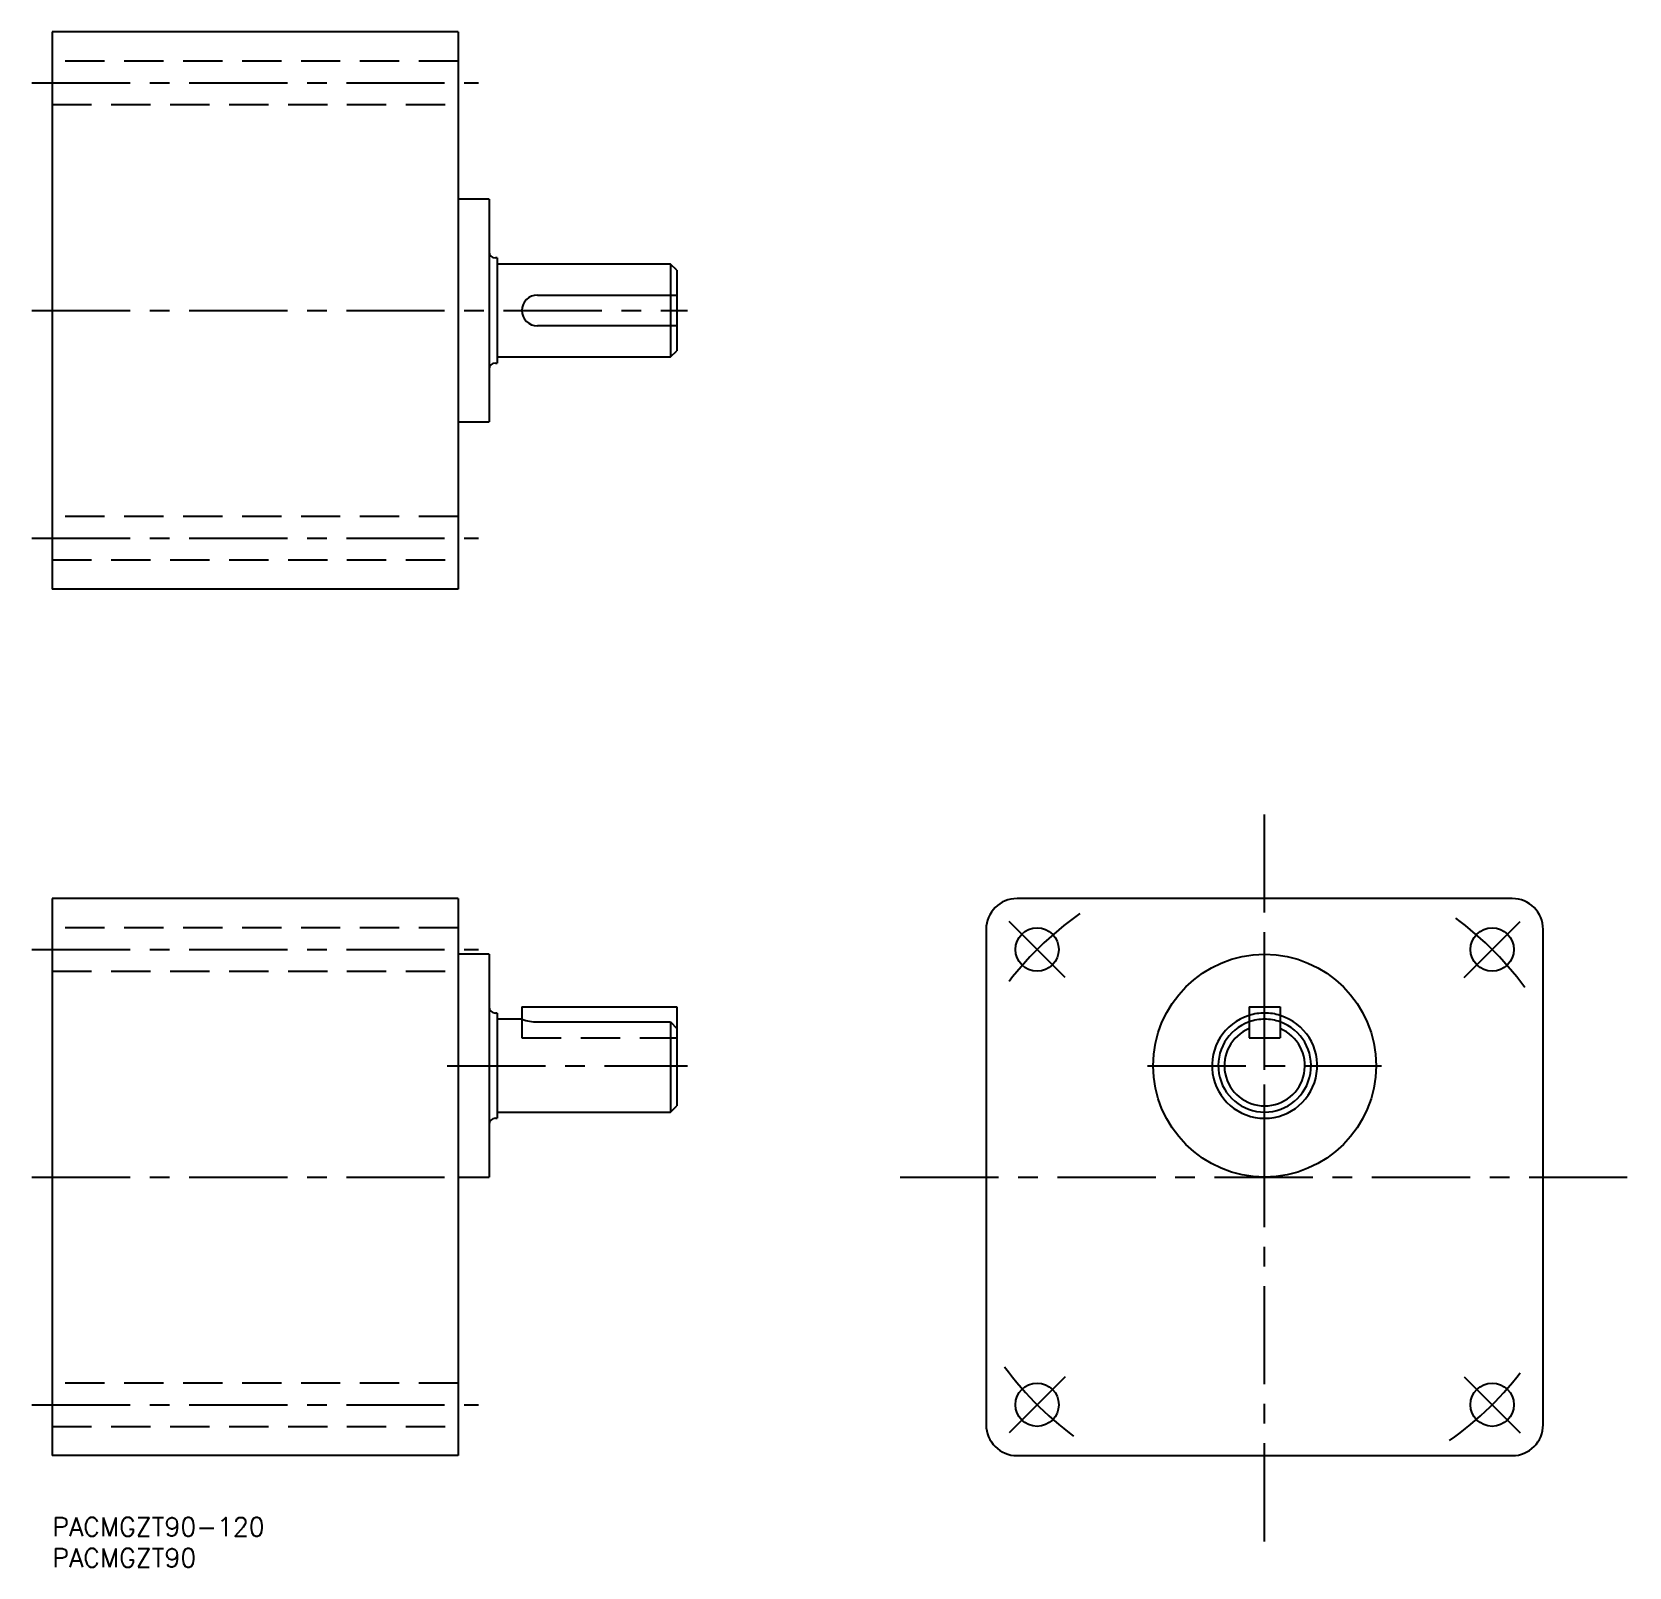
# Model space of a CAD drawing. Extents: x -3 to 255, y -8 to 240.
import ezdxf

# ---------------------------------------------------------------- set-up
doc = ezdxf.new("R2010")
doc.units = 0
doc.header["$LTSCALE"] = 0.5
doc.linetypes.add('CENTER', pattern=[50.8, 31.75, -6.35, 6.35, -6.35])
doc.linetypes.add('DASHED', pattern=[19.05, 12.7, -6.35])
for name, color, linetype in [('MSM_CENTER', 1, 'CENTER'), ('MSM_CONTINUOUS', 7, 'CONTINUOUS'), ('MSM_DASHED', 4, 'DASHED'), ('MSM_PART_NUMBER', 7, 'CONTINUOUS')]:
    doc.layers.add(name, color=color, linetype=linetype)
doc.styles.get("Standard").update_dxf_attribs({"font": 'txt.shx', "height": 3, "bigfont": 'bigfont.shx'})

msp = doc.modelspace()

# ---------------------------------------------------------------- linework, layer by layer
at = {"layer": 'MSM_CENTER'}
for p, q in [((-3.28, 231.77), (68.88, 231.77)), ((-3.28, 195), (102.67, 195)), ((-3.28, 158.23), (68.88, 158.23)), ((195.9, -3.88), (195.9, 113.88)), ((163.65, 87.25), (154.61, 96.29)), ((228.15, 87.25), (237.19, 96.29)), ((-3.28, 91.77), (68.88, 91.77)), ((195.9, 54.1), (195.9, 91.9)), ((63.83, 73), (102.67, 73)), ((177, 73), (214.8, 73)), ((-3.28, 55), (72.15, 55)), ((137.02, 55), (254.78, 55)), ((163.65, 22.75), (154.61, 13.71)), ((228.15, 22.75), (237.19, 13.71)), ((-3.28, 18.23), (68.88, 18.23))]:
    msp.add_line(p, q, dxfattribs=at)
for start, end in [(125.0624, 143.9125), (36.0875, 54.9376), (216.0875, 234.9376), (305.0624, 323.9125)]:
    msp.add_arc((195.9, 55), 52, start, end, dxfattribs=at)
at = {"layer": 'MSM_CONTINUOUS'}
for p, q in [((0, 240), (0, 150)), ((65.6, 240), (0, 240)), ((65.6, 240), (65.6, 150)), ((70.6, 213), (65.6, 213)), ((70.6, 213), (70.6, 177)), ((71.9, 203.5), (71.6, 203.5)), ((71.9, 203.5), (71.9, 186.5)), ((99.9, 202.5), (71.9, 202.5)), ((100.9, 201.5), (99.9, 202.5)), ((99.9, 202.5), (99.9, 197.5)), ((100.9, 201.5), (100.9, 188.5)), ((78.4, 197.5), (100.9, 197.5)), ((78.4, 197.5), (100.9, 197.5)), ((100.9, 192.5), (78.4, 192.5)), ((100.9, 192.5), (78.4, 192.5)), ((99.9, 192.5), (99.9, 187.5)), ((99.9, 187.5), (100.9, 188.5)), ((71.6, 186.5), (71.9, 186.5)), ((71.9, 187.5), (99.9, 187.5)), ((65.6, 177), (70.6, 177)), ((65.6, 150), (0, 150)), ((65.6, 100), (0, 100)), ((0, 100), (0, 10)), ((65.6, 100), (65.6, 10)), ((235.9, 100), (155.9, 100)), ((150.9, 95), (150.9, 15)), ((240.9, 15), (240.9, 95)), ((70.6, 91), (65.6, 91)), ((70.6, 91), (70.6, 55)), ((71.9, 81.5), (71.6, 81.5)), ((71.9, 81.5), (71.9, 64.5)), ((75.9, 80.5), (71.9, 80.5)), ((75.9, 82.5), (100.9, 82.5)), ((75.9, 82.5), (75.9, 80.5)), ((78.4, 80.07), (99.9, 80.07)), ((99.9, 80.07), (100.9, 79)), ((99.9, 80.07), (99.9, 65.5)), ((100.9, 82.5), (100.9, 79)), ((193.4, 82.5), (193.4, 77.5)), ((193.4, 82.5), (198.4, 82.5)), ((193.4, 80.07), (193.4, 77.5)), ((198.4, 82.5), (198.4, 77.5)), ((198.4, 80.07), (198.4, 77.5)), ((100.9, 79), (100.9, 66.5)), ((193.4, 77.5), (198.4, 77.5)), ((193.4, 77.5), (198.4, 77.5)), ((71.9, 65.5), (99.9, 65.5)), ((99.9, 65.5), (100.9, 66.5)), ((71.6, 64.5), (71.9, 64.5)), ((65.6, 55), (70.6, 55)), ((65.6, 10), (0, 10)), ((155.9, 10), (235.9, 10))]:
    msp.add_line(p, q, dxfattribs=at)
for centre, radius in [((159.13, 91.77), 3.5), ((232.67, 91.77), 3.5), ((195.9, 73), 18), ((159.13, 18.23), 3.5), ((232.67, 18.23), 3.5)]:
    msp.add_circle(centre, radius, dxfattribs=at)
for centre, radius, start, end in [((71.6, 204.5), 1, 180, 270), ((78.4, 195), 2.5, 90, 270), ((78.4, 195), 2.5, 90, 270), ((71.6, 185.5), 1, 90, 180), ((155.9, 95), 5, 90, 180), ((235.9, 95), 5, 0, 90), ((71.6, 82.5), 1, 180, 270), ((78.45, 87.89), 7.82, 250.928, 269.6008), ((195.9, 73), 8.5, 107.1046, 72.8954), ((195.9, 73), 7.5, 109.4712, 70.5288), ((195.9, 73), 6.5, 112.6199, 67.3801), ((71.6, 63.5), 1, 90, 180), ((155.9, 15), 5, 180, 270), ((235.9, 15), 5, 270, 0)]:
    msp.add_arc(centre, radius, start, end, dxfattribs=at)
at = {"layer": 'MSM_DASHED'}
for p, q in [((65.6, 235.27), (0, 235.27)), ((0, 228.27), (65.6, 228.27)), ((99.9, 197.5), (99.9, 192.5)), ((65.6, 161.73), (0, 161.73)), ((0, 154.73), (65.6, 154.73)), ((65.6, 95.27), (0, 95.27)), ((0, 88.27), (65.6, 88.27)), ((75.9, 80.5), (75.9, 77.5)), ((75.91, 80.5), (75.9, 80.5)), ((75.9, 80.5), (75.9, 77.5)), ((75.9, 77.5), (100.9, 77.5)), ((75.9, 77.5), (100.9, 77.5)), ((65.6, 21.73), (0, 21.73)), ((0, 14.73), (65.6, 14.73))]:
    msp.add_line(p, q, dxfattribs=at)
for centre, radius, start, end in [((195.9, 73), 8.5, 72.8954, 107.1046), ((195.9, 72.95), 7.55, 70.6619, 109.3381)]:
    msp.add_arc(centre, radius, start, end, dxfattribs=at)

# ---------------------------------------------------------------- texts
at = {"layer": 'MSM_PART_NUMBER'}
for s, p in [('PACMGZT90-120', (0, -3)), ('PACMGZT90', (0, -8))]:
    msp.add_text(s, height=3, dxfattribs=at).set_placement(p)

doc.saveas('drawing.dxf')
